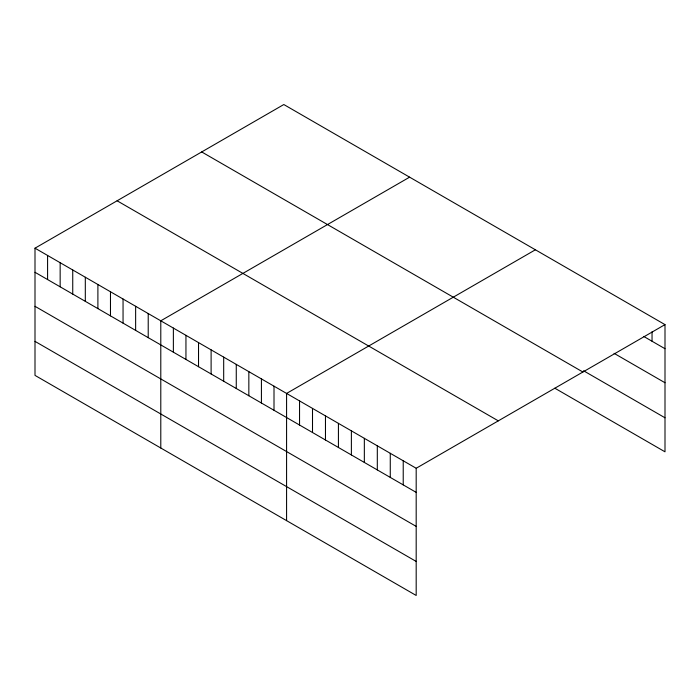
<?xml version="1.0" encoding="UTF-8"?>
<svg xmlns="http://www.w3.org/2000/svg" width="700" height="700" viewBox="0 0 700 700"><rect width="100%" height="100%" fill="white"/><g stroke="black" fill="none" stroke-linecap="round" stroke-linejoin="round"><path stroke-width="1.05" d="M35 248.185L416.185 468.265L416.185 595.464L35 375.384L35 248.185L283.815 104.536L665 324.616L665 451.815L554.837 388.211M409.605 177.161L160.79 320.81L160.79 448.009M535.395 249.786L286.58 393.435L286.58 520.634M416.185 468.265L665 324.616M643.711 336.429L665 348.723M614.084 353.342L665 382.743M583.538 370.755L665 417.786M201.705 151.944L582.89 372.015M117.11 200.786L498.295 420.858M35 272.291L416.185 492.371M35 306.311L416.185 526.391M35 341.364L416.185 561.444M652.041 331.8L652.041 341.233M403.226 460.784L403.226 484.89M390.267 453.302L390.267 477.409M377.309 445.821L377.309 469.919M364.341 438.331L364.341 462.438M351.382 430.85L351.382 454.956M338.424 423.369L338.424 447.475M325.465 415.887L325.465 439.994M312.506 408.406L312.506 432.512M299.547 400.925L299.547 425.031M274.006 386.172L274.006 410.279M261.424 378.91L261.424 403.016M248.841 371.648L248.841 395.754M236.267 364.385L236.267 388.491M223.685 357.123L223.685 381.229M211.111 349.86L211.111 373.966M198.529 342.598L198.529 366.704M185.946 335.335L185.946 359.441M173.373 328.072L173.373 352.179M148.216 313.547L148.216 337.654M135.634 306.285L135.634 330.391M123.051 299.023L123.051 323.129M110.478 291.76L110.478 315.866M97.895 284.498L97.895 308.604M85.312 277.235L85.312 301.341M72.739 269.973L72.739 294.079M60.156 262.71L60.156 286.816M47.583 255.447L47.583 279.554"/></g></svg>
